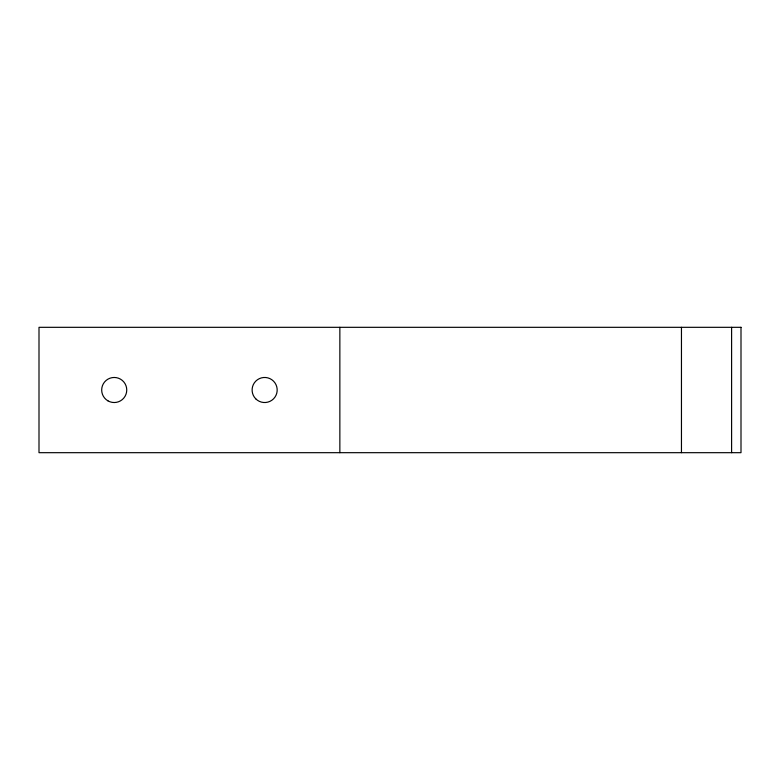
<?xml version="1.0" encoding="UTF-8"?>
<svg xmlns="http://www.w3.org/2000/svg" width="780" height="780" viewBox="0 0 780 780"><rect width="100%" height="100%" fill="white"/><g stroke="black" fill="none" stroke-linecap="round" stroke-linejoin="round"><path stroke-width="1.17" d="M731.601 327.317L731.601 452.683M681.457 327.317L681.457 452.683M339.856 327.317L339.856 452.683M741 327.317L39 327.317L39 452.683L741 452.683L741 327.317M107.942 400.852A12.538 12.538 0 0 0 126.75 390A12.538 12.538 0 0 0 107.942 379.148A12.538 12.538 0 0 0 107.942 400.852M255.781 398.863A12.538 12.538 0 0 0 276.754 393.247A12.538 12.538 0 0 0 261.398 377.89A12.538 12.538 0 0 0 255.781 398.863"/></g></svg>
